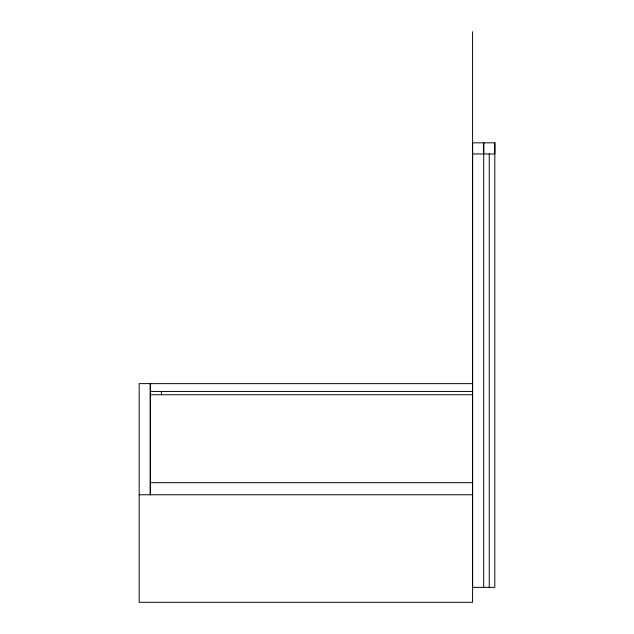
<?xml version="1.0" encoding="UTF-8"?>
<svg xmlns="http://www.w3.org/2000/svg" width="634" height="634" viewBox="0 0 634 634"><rect width="100%" height="100%" fill="white"/><g stroke="black" fill="none" stroke-linecap="round" stroke-linejoin="round"><path stroke-width="0.95" d="M483.702 587.377L483.702 142.832L483.702 153.951M489.258 587.377L489.258 153.951M494.821 142.832L494.821 587.377L472.592 587.377L472.592 142.832L494.821 142.832L494.821 153.951L472.592 153.951M472.592 383.633L139.179 383.633L139.179 602.3L472.592 602.3L472.592 31.7M150.298 391.44L472.592 391.44M150.298 394.744L472.592 394.744M150.298 482.696L472.592 482.696M139.179 494.766L472.592 494.766M161.408 391.44L161.408 394.744M150.298 383.633L150.298 494.766L150.298 383.633"/></g></svg>
